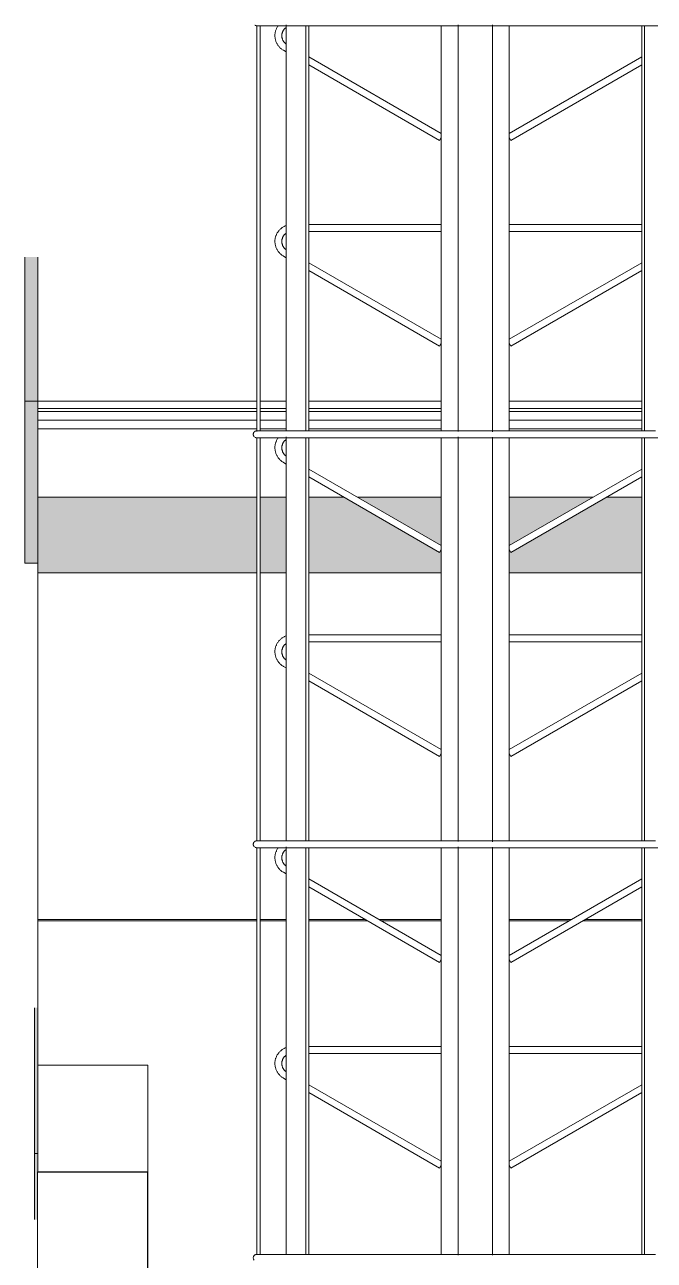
# Model space of a CAD drawing. Header units: metres. Extents: x -3 to 137, y -7 to 15.
# Drawn here: x 46.61 to 47.526, y 8.525 to 10.323 of the extents above; entities that cross this region are included whole.
import ezdxf

# ---------------------------------------------------------------- set-up
doc = ezdxf.new("R2010")
doc.units = ezdxf.units.M
for name, color, linetype, lineweight in [('A-GENM', 7, 'Continuous', 9), ('A-ROOF', 7, 'Continuous', 9), ('A-ROOF-OTLN', 7, 'Continuous', 9), ('A-ROOF-PATT', 7, 'Continuous', 9), ('A-WALL', 7, 'Continuous', 9), ('I-WALL', 7, 'Continuous', 9)]:
    doc.layers.add(name, color=color, linetype=linetype, lineweight=lineweight)

# ---------------------------------------------------------------- blocks, each defined once
blk = doc.blocks.new('M_Corniza Generica - Blanco-V61-Elevation 3 - a')
at = {"layer": 'A-GENM', "color": 8, "true_color": 0x808080}
for p, q in [((5.4605, 8.6538), (5.4605, 8.6543)), ((5.4605, 8.6543), (5.6205, 8.6543)), ((5.4605, 8.4306), (5.4605, 8.6538)), ((5.6205, 8.6538), (5.4605, 8.6538)), ((5.6205, 8.6543), (5.6205, 8.6538)), ((5.6205, 8.6538), (5.6205, 8.4306))]:
    blk.add_line(p, q, dxfattribs=at)
blk = doc.blocks.new('M_Corniza Generica - Gris-2550090-Elevation 3 - a')
at = {"layer": 'A-GENM', "true_color": 0x474958}
for points in [[(5.461, 8.6808), (5.461, 8.8929), (5.456, 8.8929), (5.456, 8.6808)], [(5.4605, 8.5847), (5.4605, 8.6808), (5.456, 8.6808), (5.456, 8.5847)]]:
    blk.add_hatch(color=251, dxfattribs=at).paths.add_polyline_path(points)
at = {"layer": 'A-GENM', "color": 8, "true_color": 0x808080}
for p, q in [((5.456, 8.8929), (5.456, 8.6808)), ((5.456, 8.6808), (5.461, 8.6808)), ((5.456, 8.5847), (5.456, 8.6808))]:
    blk.add_line(p, q, dxfattribs=at)
blk = doc.blocks.new('M_Escalera acceso cubierta - M_Escalera acceso cubierta-2778226-Elevation 3 - a')
at = {"layer": 'A-GENM', "color": 8, "true_color": 0x808080}
for p, q in [((5.7794, 9.7316), (5.7794, 10.3223)), ((5.7844, 10.3219), (5.8223, 10.3219)), ((5.7844, 9.732), (5.7844, 10.3219)), ((5.8223, 9.7318), (5.8223, 10.3233)), ((5.8509, 9.7326), (5.8509, 10.3217)), ((5.855, 10.3221), (5.855, 9.7323)), ((5.8983, 10.3219), (5.9496, 10.3219)), ((5.8983, 10.3219), (5.9496, 10.3219)), ((6.0479, 10.3219), (6.0479, 9.7323)), ((6.0722, 9.7312), (6.0722, 10.3233)), ((6.1222, 9.7309), (6.1222, 10.323)), ((6.1465, 9.7322), (6.1465, 10.3219)), ((6.3394, 9.7323), (6.3394, 10.3221)), ((6.3435, 10.3218), (6.3435, 9.7326)), ((5.8182, 10.2861), (5.8223, 10.2837)), ((6.0479, 10.165), (5.855, 10.2764)), ((6.3394, 10.2764), (6.1465, 10.165)), ((5.855, 10.2649), (6.0454, 10.1549)), ((6.149, 10.1549), (6.3394, 10.2649)), ((6.0454, 10.1549), (6.0479, 10.1592)), ((6.1465, 10.1592), (6.149, 10.1549)), ((6.0479, 10.0325), (5.855, 10.0325)), ((6.3394, 10.0325), (6.1465, 10.0325)), ((5.855, 10.0225), (6.0479, 10.0225)), ((6.1465, 10.0225), (6.3394, 10.0225)), ((5.8182, 9.9867), (5.8223, 9.9843)), ((6.0479, 9.8656), (5.855, 9.977)), ((5.855, 9.9655), (6.0454, 9.8555)), ((6.3394, 9.977), (6.1465, 9.8656)), ((6.149, 9.8555), (6.3394, 9.9655)), ((6.0454, 9.8555), (6.0479, 9.8599)), ((6.1465, 9.8599), (6.149, 9.8555)), ((5.8223, 9.7323), (5.7844, 9.7323)), ((6.3394, 9.7323), (6.2448, 9.7323)), ((6.3394, 9.7323), (6.2448, 9.7323)), ((5.7794, 9.1351), (5.7794, 9.7227)), ((5.7844, 9.7223), (5.8223, 9.7223)), ((5.7844, 9.1355), (5.7844, 9.7223)), ((5.8223, 9.1353), (5.8223, 9.7237)), ((5.8509, 9.1361), (5.8509, 9.7221)), ((5.855, 9.7225), (5.855, 9.1358)), ((5.8983, 9.7223), (5.9496, 9.7223)), ((5.8983, 9.7223), (5.9496, 9.7223)), ((6.0479, 9.7223), (6.0479, 9.1358)), ((6.0722, 9.1347), (6.0722, 9.7236)), ((6.1222, 9.1344), (6.1222, 9.7234)), ((6.1465, 9.1357), (6.1465, 9.7223)), ((6.3394, 9.1358), (6.3394, 9.7225)), ((6.3435, 9.7222), (6.3435, 9.1361)), ((5.8182, 9.6865), (5.8223, 9.6841)), ((6.0479, 9.5654), (5.855, 9.6768)), ((6.3394, 9.6768), (6.1465, 9.5654)), ((5.855, 9.6653), (6.0454, 9.5553)), ((6.149, 9.5553), (6.3394, 9.6653)), ((6.0454, 9.5553), (6.0479, 9.5596)), ((6.1465, 9.5596), (6.149, 9.5553)), ((6.0479, 9.4355), (5.855, 9.4355)), ((5.855, 9.4255), (6.0479, 9.4255)), ((6.3394, 9.4355), (6.1465, 9.4355)), ((6.1465, 9.4255), (6.3394, 9.4255)), ((5.8182, 9.3897), (5.8223, 9.3873)), ((6.0479, 9.2686), (5.855, 9.38)), ((5.855, 9.3685), (6.0454, 9.2585)), ((6.3394, 9.38), (6.1465, 9.2686)), ((6.149, 9.2585), (6.3394, 9.3685)), ((6.0454, 9.2585), (6.0479, 9.2628)), ((6.1465, 9.2628), (6.149, 9.2585)), ((5.8223, 9.1358), (5.7844, 9.1358)), ((6.3394, 9.1358), (6.2448, 9.1358)), ((6.3394, 9.1358), (6.2448, 9.1358)), ((5.7794, 8.5334), (5.7794, 9.1262)), ((5.7844, 9.1258), (5.8223, 9.1258)), ((5.7844, 8.5338), (5.7844, 9.1258)), ((5.8223, 8.5335), (5.8223, 9.1272)), ((5.8509, 8.5343), (5.8509, 9.1256)), ((5.855, 9.126), (5.855, 8.534)), ((5.8983, 9.1258), (5.9496, 9.1258)), ((5.8983, 9.1258), (5.9496, 9.1258)), ((6.0479, 9.1258), (6.0479, 8.534)), ((6.0722, 8.5329), (6.0722, 9.1271)), ((6.1222, 8.5327), (6.1222, 9.1268)), ((6.1465, 8.534), (6.1465, 9.1258)), ((6.3394, 8.534), (6.3394, 9.126)), ((6.3435, 9.1257), (6.3435, 8.5343)), ((5.8182, 9.09), (5.8223, 9.0876)), ((6.0479, 8.9689), (5.855, 9.0803)), ((6.3394, 9.0803), (6.1465, 8.9689)), ((5.855, 9.0687), (6.0454, 8.9588)), ((6.149, 8.9588), (6.3394, 9.0687)), ((6.0454, 8.9588), (6.0479, 8.9631)), ((6.1465, 8.9631), (6.149, 8.9588)), ((6.0479, 8.8364), (5.855, 8.8364)), ((6.3394, 8.8364), (6.1465, 8.8364)), ((5.855, 8.8264), (6.0479, 8.8264)), ((6.1465, 8.8264), (6.3394, 8.8264)), ((5.8182, 8.7906), (5.8223, 8.7882)), ((6.0479, 8.6695), (5.855, 8.7809)), ((6.3394, 8.7809), (6.1465, 8.6695)), ((5.855, 8.7694), (6.0454, 8.6594)), ((6.149, 8.6594), (6.3394, 8.7694)), ((6.0454, 8.6594), (6.0479, 8.6637)), ((6.1465, 8.6637), (6.149, 8.6594)), ((5.8223, 8.534), (5.7844, 8.534)), ((6.3394, 8.534), (6.2448, 8.534)), ((6.3394, 8.534), (6.2448, 8.534))]:
    blk.add_line(p, q, dxfattribs=at)
at = {"layer": 'A-GENM', "color": 8, "true_color": 0x808080, "flags": 128}
for points in [[(5.7794, 10.3219), (5.7796, 10.3219), (5.7804, 10.3219), (5.7817, 10.3219), (5.7834, 10.3219), (5.7857, 10.3219), (5.7885, 10.3219), (5.7917, 10.3219), (5.7955, 10.3219), (5.7997, 10.3219), (5.8045, 10.3219), (5.8096, 10.3219), (5.8153, 10.3219), (5.8214, 10.3219), (5.8279, 10.3219), (5.8349, 10.3219), (5.8423, 10.3219), (5.8501, 10.3219), (5.8583, 10.3219), (5.8668, 10.3219), (5.8758, 10.3219), (5.8851, 10.3219), (5.8947, 10.3219), (5.9046, 10.3219), (5.9149, 10.3219), (5.9255, 10.3219), (5.9363, 10.3219), (5.9474, 10.3219), (5.9587, 10.3219), (5.9703, 10.3219), (5.982, 10.3219), (5.994, 10.3219), (6.0061, 10.3219), (6.0183, 10.3219), (6.0307, 10.3219), (6.0432, 10.3219), (6.0557, 10.3219), (6.0684, 10.3219), (6.0811, 10.3219), (6.0938, 10.3219), (6.1065, 10.3219), (6.1192, 10.3219), (6.1318, 10.3219), (6.1444, 10.3219), (6.157, 10.3219), (6.1694, 10.3219), (6.1817, 10.3219), (6.1939, 10.3219), (6.2059, 10.3219), (6.2178, 10.3219), (6.2295, 10.3219), (6.2409, 10.3219), (6.2521, 10.3219), (6.2631, 10.3219), (6.2738, 10.3219), (6.2842, 10.3219), (6.2944, 10.3219), (6.3042, 10.3219), (6.3136, 10.3219), (6.3228, 10.3219), (6.3316, 10.3219), (6.3399, 10.3219), (6.348, 10.3219), (6.3556, 10.3219), (6.3628, 10.3219)], [(5.811, 10.3222), (5.8104, 10.3214), (5.8098, 10.3206), (5.8093, 10.3198), (5.8088, 10.3189), (5.8084, 10.318), (5.808, 10.3171), (5.8076, 10.3162), (5.8073, 10.3153), (5.807, 10.3144), (5.8067, 10.3134), (5.8065, 10.3125), (5.8063, 10.3115), (5.8062, 10.3105), (5.806, 10.3096), (5.806, 10.3086), (5.806, 10.3076), (5.806, 10.3066), (5.806, 10.3056), (5.8061, 10.3047), (5.8062, 10.3037), (5.8064, 10.3027), (5.8066, 10.3018), (5.8068, 10.3008), (5.8071, 10.2999), (5.8074, 10.2989), (5.8078, 10.298), (5.8082, 10.2971), (5.8086, 10.2962), (5.8091, 10.2954), (5.8096, 10.2945), (5.8101, 10.2937), (5.8106, 10.2929), (5.8112, 10.2921), (5.8119, 10.2914), (5.8125, 10.2906), (5.8132, 10.2899), (5.8139, 10.2892), (5.8147, 10.2886), (5.8154, 10.288), (5.8162, 10.2874), (5.817, 10.2868), (5.8178, 10.2863), (5.8182, 10.2861)], [(5.8222, 10.2954), (5.8218, 10.2957), (5.8213, 10.2961), (5.8209, 10.2964), (5.8204, 10.2968), (5.82, 10.2972), (5.8196, 10.2977), (5.8193, 10.2981), (5.8189, 10.2986), (5.8185, 10.299), (5.8182, 10.2995), (5.8179, 10.3), (5.8176, 10.3005), (5.8174, 10.301), (5.8171, 10.3016), (5.8169, 10.3021), (5.8167, 10.3027), (5.8165, 10.3032), (5.8164, 10.3038), (5.8163, 10.3043), (5.8162, 10.3049), (5.8161, 10.3055), (5.816, 10.3061), (5.816, 10.3067), (5.8159, 10.3072), (5.816, 10.3078), (5.816, 10.3084), (5.816, 10.309), (5.8161, 10.3096), (5.8162, 10.3101), (5.8163, 10.3107), (5.8165, 10.3113), (5.8167, 10.3118), (5.8168, 10.3124), (5.8171, 10.3129), (5.8173, 10.3134), (5.8175, 10.314), (5.8178, 10.3145), (5.8181, 10.315), (5.8184, 10.3155), (5.8188, 10.3159), (5.8191, 10.3164), (5.8195, 10.3169), (5.8199, 10.3173), (5.8203, 10.3177), (5.8207, 10.3181), (5.8211, 10.3185), (5.8216, 10.3188), (5.8221, 10.3192), (5.8225, 10.3195)], [(5.8228, 10.0312), (5.8218, 10.0309), (5.8209, 10.0306), (5.82, 10.0302), (5.8192, 10.0297), (5.8183, 10.0292), (5.8175, 10.0287), (5.8166, 10.0282), (5.8158, 10.0276), (5.8151, 10.027), (5.8143, 10.0264), (5.8136, 10.0257), (5.8129, 10.025), (5.8122, 10.0243), (5.8116, 10.0236), (5.811, 10.0228), (5.8104, 10.022), (5.8098, 10.0212), (5.8093, 10.0204), (5.8088, 10.0195), (5.8084, 10.0186), (5.808, 10.0177), (5.8076, 10.0168), (5.8073, 10.0159), (5.807, 10.015), (5.8067, 10.014), (5.8065, 10.0131), (5.8063, 10.0121), (5.8062, 10.0111), (5.806, 10.0102), (5.806, 10.0092), (5.806, 10.0082), (5.806, 10.0072), (5.806, 10.0062), (5.8061, 10.0053), (5.8062, 10.0043), (5.8064, 10.0033), (5.8066, 10.0024), (5.8068, 10.0014), (5.8071, 10.0005), (5.8074, 9.9995), (5.8078, 9.9986), (5.8082, 9.9977), (5.8086, 9.9968), (5.8091, 9.996), (5.8096, 9.9951), (5.8101, 9.9943), (5.8106, 9.9935), (5.8112, 9.9927), (5.8119, 9.992), (5.8125, 9.9912), (5.8132, 9.9905), (5.8139, 9.9898), (5.8147, 9.9892), (5.8154, 9.9886), (5.8162, 9.988), (5.817, 9.9874), (5.8178, 9.9869), (5.8182, 9.9867)], [(5.8222, 9.996), (5.8218, 9.9963), (5.8213, 9.9967), (5.8209, 9.997), (5.8204, 9.9974), (5.82, 9.9978), (5.8196, 9.9983), (5.8193, 9.9987), (5.8189, 9.9992), (5.8185, 9.9996), (5.8182, 10.0001), (5.8179, 10.0006), (5.8176, 10.0011), (5.8174, 10.0017), (5.8171, 10.0022), (5.8169, 10.0027), (5.8167, 10.0033), (5.8165, 10.0038), (5.8164, 10.0044), (5.8163, 10.0049), (5.8162, 10.0055), (5.8161, 10.0061), (5.816, 10.0067), (5.816, 10.0073), (5.8159, 10.0078), (5.816, 10.0084), (5.816, 10.009), (5.816, 10.0096), (5.8161, 10.0102), (5.8162, 10.0107), (5.8163, 10.0113), (5.8165, 10.0119), (5.8167, 10.0124), (5.8168, 10.013), (5.8171, 10.0135), (5.8173, 10.014), (5.8175, 10.0146), (5.8178, 10.0151), (5.8181, 10.0156), (5.8184, 10.0161), (5.8188, 10.0165), (5.8191, 10.017), (5.8195, 10.0175), (5.8199, 10.0179), (5.8203, 10.0183), (5.8207, 10.0187), (5.8211, 10.0191), (5.8216, 10.0195), (5.8221, 10.0198), (5.8225, 10.0201)], [(6.3595, 9.7323), (6.3521, 9.7323), (6.3443, 9.7323), (6.3361, 9.7323), (6.3276, 9.7323), (6.3186, 9.7323), (6.3093, 9.7323), (6.2997, 9.7323), (6.2897, 9.7323), (6.2795, 9.7323), (6.2689, 9.7323), (6.2581, 9.7323), (6.247, 9.7323), (6.2357, 9.7323), (6.2241, 9.7323), (6.2124, 9.7323), (6.2004, 9.7323), (6.1883, 9.7323), (6.1761, 9.7323), (6.1637, 9.7323), (6.1512, 9.7323), (6.1386, 9.7323), (6.126, 9.7323), (6.1133, 9.7323), (6.1006, 9.7323), (6.0879, 9.7323), (6.0752, 9.7323), (6.0626, 9.7323), (6.0499, 9.7323), (6.0374, 9.7323), (6.025, 9.7323), (6.0127, 9.7323), (6.0005, 9.7323), (5.9884, 9.7323), (5.9766, 9.7323), (5.9649, 9.7323), (5.9535, 9.7323), (5.9423, 9.7323), (5.9313, 9.7323), (5.9206, 9.7323), (5.9102, 9.7323), (5.9, 9.7323), (5.8902, 9.7323), (5.8807, 9.7323), (5.8716, 9.7323), (5.8628, 9.7323), (5.8544, 9.7323), (5.8464, 9.7323), (5.8388, 9.7323), (5.8316, 9.7323), (5.8249, 9.7323), (5.8185, 9.7323), (5.8126, 9.7323), (5.8072, 9.7323), (5.8022, 9.7323), (5.7977, 9.7323), (5.7937, 9.7323), (5.7902, 9.7323), (5.7871, 9.7323), (5.7846, 9.7323), (5.7825, 9.7323), (5.781, 9.7323), (5.78, 9.7323), (5.7794, 9.7323), (5.7794, 9.7323)], [(5.7794, 9.7223), (5.7796, 9.7223), (5.7804, 9.7223), (5.7817, 9.7223), (5.7834, 9.7223), (5.7857, 9.7223), (5.7885, 9.7223), (5.7917, 9.7223), (5.7955, 9.7223), (5.7997, 9.7223), (5.8045, 9.7223), (5.8096, 9.7223), (5.8153, 9.7223), (5.8214, 9.7223), (5.8279, 9.7223), (5.8349, 9.7223), (5.8423, 9.7223), (5.8501, 9.7223), (5.8583, 9.7223), (5.8668, 9.7223), (5.8758, 9.7223), (5.8851, 9.7223), (5.8947, 9.7223), (5.9046, 9.7223), (5.9149, 9.7223), (5.9255, 9.7223), (5.9363, 9.7223), (5.9474, 9.7223), (5.9587, 9.7223), (5.9703, 9.7223), (5.982, 9.7223), (5.994, 9.7223), (6.0061, 9.7223), (6.0183, 9.7223), (6.0307, 9.7223), (6.0432, 9.7223), (6.0557, 9.7223), (6.0684, 9.7223), (6.0811, 9.7223), (6.0938, 9.7223), (6.1065, 9.7223), (6.1192, 9.7223), (6.1318, 9.7223), (6.1444, 9.7223), (6.157, 9.7223), (6.1694, 9.7223), (6.1817, 9.7223), (6.1939, 9.7223), (6.2059, 9.7223), (6.2178, 9.7223), (6.2295, 9.7223), (6.2409, 9.7223), (6.2521, 9.7223), (6.2631, 9.7223), (6.2738, 9.7223), (6.2842, 9.7223), (6.2944, 9.7223), (6.3042, 9.7223), (6.3136, 9.7223), (6.3228, 9.7223), (6.3316, 9.7223), (6.3399, 9.7223), (6.348, 9.7223), (6.3556, 9.7223), (6.3628, 9.7223)], [(5.811, 9.7226), (5.8104, 9.7218), (5.8098, 9.721), (5.8093, 9.7202), (5.8088, 9.7193), (5.8084, 9.7184), (5.808, 9.7175), (5.8076, 9.7166), (5.8073, 9.7157), (5.807, 9.7148), (5.8067, 9.7138), (5.8065, 9.7129), (5.8063, 9.7119), (5.8062, 9.7109), (5.806, 9.71), (5.806, 9.709), (5.806, 9.708), (5.806, 9.707), (5.806, 9.706), (5.8061, 9.7051), (5.8062, 9.7041), (5.8064, 9.7031), (5.8066, 9.7022), (5.8068, 9.7012), (5.8071, 9.7003), (5.8074, 9.6993), (5.8078, 9.6984), (5.8082, 9.6975), (5.8086, 9.6966), (5.8091, 9.6958), (5.8096, 9.6949), (5.8101, 9.6941), (5.8106, 9.6933), (5.8112, 9.6925), (5.8119, 9.6917), (5.8125, 9.691), (5.8132, 9.6903), (5.8139, 9.6896), (5.8147, 9.689), (5.8154, 9.6884), (5.8162, 9.6878), (5.817, 9.6872), (5.8178, 9.6867), (5.8182, 9.6865)], [(5.8222, 9.6958), (5.8218, 9.6961), (5.8213, 9.6965), (5.8209, 9.6968), (5.8204, 9.6972), (5.82, 9.6976), (5.8196, 9.6981), (5.8193, 9.6985), (5.8189, 9.699), (5.8185, 9.6994), (5.8182, 9.6999), (5.8179, 9.7004), (5.8176, 9.7009), (5.8174, 9.7014), (5.8171, 9.702), (5.8169, 9.7025), (5.8167, 9.7031), (5.8165, 9.7036), (5.8164, 9.7042), (5.8163, 9.7047), (5.8162, 9.7053), (5.8161, 9.7059), (5.816, 9.7065), (5.816, 9.707), (5.8159, 9.7076), (5.816, 9.7082), (5.816, 9.7088), (5.816, 9.7094), (5.8161, 9.7099), (5.8162, 9.7105), (5.8163, 9.7111), (5.8165, 9.7117), (5.8167, 9.7122), (5.8168, 9.7128), (5.8171, 9.7133), (5.8173, 9.7138), (5.8175, 9.7144), (5.8178, 9.7149), (5.8181, 9.7154), (5.8184, 9.7159), (5.8188, 9.7163), (5.8191, 9.7168), (5.8195, 9.7172), (5.8199, 9.7177), (5.8203, 9.7181), (5.8207, 9.7185), (5.8211, 9.7189), (5.8216, 9.7192), (5.8221, 9.7196), (5.8225, 9.7199)], [(5.8228, 9.4342), (5.8218, 9.4339), (5.8209, 9.4336), (5.82, 9.4331), (5.8192, 9.4327), (5.8183, 9.4322), (5.8175, 9.4317), (5.8166, 9.4312), (5.8158, 9.4306), (5.8151, 9.43), (5.8143, 9.4294), (5.8136, 9.4287), (5.8129, 9.428), (5.8122, 9.4273), (5.8116, 9.4266), (5.811, 9.4258), (5.8104, 9.425), (5.8098, 9.4242), (5.8093, 9.4234), (5.8088, 9.4225), (5.8084, 9.4216), (5.808, 9.4207), (5.8076, 9.4198), (5.8073, 9.4189), (5.807, 9.418), (5.8067, 9.417), (5.8065, 9.4161), (5.8063, 9.4151), (5.8062, 9.4141), (5.806, 9.4132), (5.806, 9.4122), (5.806, 9.4112), (5.806, 9.4102), (5.806, 9.4092), (5.8061, 9.4083), (5.8062, 9.4073), (5.8064, 9.4063), (5.8066, 9.4054), (5.8068, 9.4044), (5.8071, 9.4035), (5.8074, 9.4025), (5.8078, 9.4016), (5.8082, 9.4007), (5.8086, 9.3998), (5.8091, 9.399), (5.8096, 9.3981), (5.8101, 9.3973), (5.8106, 9.3965), (5.8112, 9.3957), (5.8119, 9.395), (5.8125, 9.3942), (5.8132, 9.3935), (5.8139, 9.3928), (5.8147, 9.3922), (5.8154, 9.3916), (5.8162, 9.391), (5.817, 9.3904), (5.8178, 9.3899), (5.8182, 9.3897)], [(5.8222, 9.399), (5.8218, 9.3993), (5.8213, 9.3997), (5.8209, 9.4), (5.8204, 9.4004), (5.82, 9.4008), (5.8196, 9.4013), (5.8193, 9.4017), (5.8189, 9.4022), (5.8185, 9.4026), (5.8182, 9.4031), (5.8179, 9.4036), (5.8176, 9.4041), (5.8174, 9.4046), (5.8171, 9.4052), (5.8169, 9.4057), (5.8167, 9.4063), (5.8165, 9.4068), (5.8164, 9.4074), (5.8163, 9.4079), (5.8162, 9.4085), (5.8161, 9.4091), (5.816, 9.4097), (5.816, 9.4103), (5.8159, 9.4108), (5.816, 9.4114), (5.816, 9.412), (5.816, 9.4126), (5.8161, 9.4132), (5.8162, 9.4137), (5.8163, 9.4143), (5.8165, 9.4149), (5.8167, 9.4154), (5.8168, 9.416), (5.8171, 9.4165), (5.8173, 9.417), (5.8175, 9.4176), (5.8178, 9.4181), (5.8181, 9.4186), (5.8184, 9.4191), (5.8188, 9.4195), (5.8191, 9.42), (5.8195, 9.4205), (5.8199, 9.4209), (5.8203, 9.4213), (5.8207, 9.4217), (5.8211, 9.4221), (5.8216, 9.4225), (5.8221, 9.4228), (5.8225, 9.4231)], [(6.3595, 9.1358), (6.3521, 9.1358), (6.3443, 9.1358), (6.3361, 9.1358), (6.3276, 9.1358), (6.3186, 9.1358), (6.3093, 9.1358), (6.2997, 9.1358), (6.2897, 9.1358), (6.2795, 9.1358), (6.2689, 9.1358), (6.2581, 9.1358), (6.247, 9.1358), (6.2357, 9.1358), (6.2241, 9.1358), (6.2124, 9.1358), (6.2004, 9.1358), (6.1883, 9.1358), (6.1761, 9.1358), (6.1637, 9.1358), (6.1512, 9.1358), (6.1386, 9.1358), (6.126, 9.1358), (6.1133, 9.1358), (6.1006, 9.1358), (6.0879, 9.1358), (6.0752, 9.1358), (6.0626, 9.1358), (6.0499, 9.1358), (6.0374, 9.1358), (6.025, 9.1358), (6.0127, 9.1358), (6.0005, 9.1358), (5.9884, 9.1358), (5.9766, 9.1358), (5.9649, 9.1358), (5.9535, 9.1358), (5.9423, 9.1358), (5.9313, 9.1358), (5.9206, 9.1358), (5.9102, 9.1358), (5.9, 9.1358), (5.8902, 9.1358), (5.8807, 9.1358), (5.8716, 9.1358), (5.8628, 9.1358), (5.8544, 9.1358), (5.8464, 9.1358), (5.8388, 9.1358), (5.8316, 9.1358), (5.8249, 9.1358), (5.8185, 9.1358), (5.8126, 9.1358), (5.8072, 9.1358), (5.8022, 9.1358), (5.7977, 9.1358), (5.7937, 9.1358), (5.7902, 9.1358), (5.7871, 9.1358), (5.7846, 9.1358), (5.7825, 9.1358), (5.781, 9.1358), (5.78, 9.1358), (5.7794, 9.1358), (5.7794, 9.1358)], [(5.7794, 9.1258), (5.7796, 9.1258), (5.7804, 9.1258), (5.7817, 9.1258), (5.7834, 9.1258), (5.7857, 9.1258), (5.7885, 9.1258), (5.7917, 9.1258), (5.7955, 9.1258), (5.7997, 9.1258), (5.8045, 9.1258), (5.8096, 9.1258), (5.8153, 9.1258), (5.8214, 9.1258), (5.8279, 9.1258), (5.8349, 9.1258), (5.8423, 9.1258), (5.8501, 9.1258), (5.8583, 9.1258), (5.8668, 9.1258), (5.8758, 9.1258), (5.8851, 9.1258), (5.8947, 9.1258), (5.9046, 9.1258), (5.9149, 9.1258), (5.9255, 9.1258), (5.9363, 9.1258), (5.9474, 9.1258), (5.9587, 9.1258), (5.9703, 9.1258), (5.982, 9.1258), (5.994, 9.1258), (6.0061, 9.1258), (6.0183, 9.1258), (6.0307, 9.1258), (6.0432, 9.1258), (6.0557, 9.1258), (6.0684, 9.1258), (6.0811, 9.1258), (6.0938, 9.1258), (6.1065, 9.1258), (6.1192, 9.1258), (6.1318, 9.1258), (6.1444, 9.1258), (6.157, 9.1258), (6.1694, 9.1258), (6.1817, 9.1258), (6.1939, 9.1258), (6.2059, 9.1258), (6.2178, 9.1258), (6.2295, 9.1258), (6.2409, 9.1258), (6.2521, 9.1258), (6.2631, 9.1258), (6.2738, 9.1258), (6.2842, 9.1258), (6.2944, 9.1258), (6.3042, 9.1258), (6.3136, 9.1258), (6.3228, 9.1258), (6.3316, 9.1258), (6.3399, 9.1258), (6.348, 9.1258), (6.3556, 9.1258), (6.3628, 9.1258)], [(5.811, 9.1261), (5.8104, 9.1253), (5.8098, 9.1245), (5.8093, 9.1236), (5.8088, 9.1228), (5.8084, 9.1219), (5.808, 9.121), (5.8076, 9.1201), (5.8073, 9.1192), (5.807, 9.1183), (5.8067, 9.1173), (5.8065, 9.1164), (5.8063, 9.1154), (5.8062, 9.1144), (5.806, 9.1134), (5.806, 9.1125), (5.806, 9.1115), (5.806, 9.1105), (5.806, 9.1095), (5.8061, 9.1085), (5.8062, 9.1076), (5.8064, 9.1066), (5.8066, 9.1056), (5.8068, 9.1047), (5.8071, 9.1037), (5.8074, 9.1028), (5.8078, 9.1019), (5.8082, 9.101), (5.8086, 9.1001), (5.8091, 9.0992), (5.8096, 9.0984), (5.8101, 9.0976), (5.8106, 9.0968), (5.8112, 9.096), (5.8119, 9.0952), (5.8125, 9.0945), (5.8132, 9.0938), (5.8139, 9.0931), (5.8147, 9.0925), (5.8154, 9.0918), (5.8162, 9.0913), (5.817, 9.0907), (5.8178, 9.0902), (5.8182, 9.09)], [(5.8222, 9.0992), (5.8218, 9.0996), (5.8213, 9.0999), (5.8209, 9.1003), (5.8204, 9.1007), (5.82, 9.1011), (5.8196, 9.1015), (5.8193, 9.102), (5.8189, 9.1024), (5.8185, 9.1029), (5.8182, 9.1034), (5.8179, 9.1039), (5.8176, 9.1044), (5.8174, 9.1049), (5.8171, 9.1055), (5.8169, 9.106), (5.8167, 9.1065), (5.8165, 9.1071), (5.8164, 9.1077), (5.8163, 9.1082), (5.8162, 9.1088), (5.8161, 9.1094), (5.816, 9.1099), (5.816, 9.1105), (5.8159, 9.1111), (5.816, 9.1117), (5.816, 9.1123), (5.816, 9.1129), (5.8161, 9.1134), (5.8162, 9.114), (5.8163, 9.1146), (5.8165, 9.1151), (5.8167, 9.1157), (5.8168, 9.1162), (5.8171, 9.1168), (5.8173, 9.1173), (5.8175, 9.1178), (5.8178, 9.1184), (5.8181, 9.1189), (5.8184, 9.1193), (5.8188, 9.1198), (5.8191, 9.1203), (5.8195, 9.1207), (5.8199, 9.1212), (5.8203, 9.1216), (5.8207, 9.122), (5.8211, 9.1224), (5.8216, 9.1227), (5.8221, 9.1231), (5.8225, 9.1234)], [(5.8228, 8.8351), (5.8218, 8.8348), (5.8209, 8.8344), (5.82, 8.834), (5.8192, 8.8336), (5.8183, 8.8331), (5.8175, 8.8326), (5.8166, 8.8321), (5.8158, 8.8315), (5.8151, 8.8309), (5.8143, 8.8303), (5.8136, 8.8296), (5.8129, 8.8289), (5.8122, 8.8282), (5.8116, 8.8275), (5.811, 8.8267), (5.8104, 8.8259), (5.8098, 8.8251), (5.8093, 8.8242), (5.8088, 8.8234), (5.8084, 8.8225), (5.808, 8.8216), (5.8076, 8.8207), (5.8073, 8.8198), (5.807, 8.8189), (5.8067, 8.8179), (5.8065, 8.817), (5.8063, 8.816), (5.8062, 8.815), (5.806, 8.814), (5.806, 8.8131), (5.806, 8.8121), (5.806, 8.8111), (5.806, 8.8101), (5.8061, 8.8091), (5.8062, 8.8082), (5.8064, 8.8072), (5.8066, 8.8062), (5.8068, 8.8053), (5.8071, 8.8043), (5.8074, 8.8034), (5.8078, 8.8025), (5.8082, 8.8016), (5.8086, 8.8007), (5.8091, 8.7999), (5.8096, 8.799), (5.8101, 8.7982), (5.8106, 8.7974), (5.8112, 8.7966), (5.8119, 8.7958), (5.8125, 8.7951), (5.8132, 8.7944), (5.8139, 8.7937), (5.8147, 8.7931), (5.8154, 8.7925), (5.8162, 8.7919), (5.817, 8.7913), (5.8178, 8.7908), (5.8182, 8.7906)], [(5.8222, 8.7998), (5.8218, 8.8002), (5.8213, 8.8005), (5.8209, 8.8009), (5.8204, 8.8013), (5.82, 8.8017), (5.8196, 8.8021), (5.8193, 8.8026), (5.8189, 8.803), (5.8185, 8.8035), (5.8182, 8.804), (5.8179, 8.8045), (5.8176, 8.805), (5.8174, 8.8055), (5.8171, 8.8061), (5.8169, 8.8066), (5.8167, 8.8071), (5.8165, 8.8077), (5.8164, 8.8083), (5.8163, 8.8088), (5.8162, 8.8094), (5.8161, 8.81), (5.816, 8.8106), (5.816, 8.8111), (5.8159, 8.8117), (5.816, 8.8123), (5.816, 8.8129), (5.816, 8.8135), (5.8161, 8.814), (5.8162, 8.8146), (5.8163, 8.8152), (5.8165, 8.8157), (5.8167, 8.8163), (5.8168, 8.8168), (5.8171, 8.8174), (5.8173, 8.8179), (5.8175, 8.8184), (5.8178, 8.819), (5.8181, 8.8195), (5.8184, 8.8199), (5.8188, 8.8204), (5.8191, 8.8209), (5.8195, 8.8213), (5.8199, 8.8218), (5.8203, 8.8222), (5.8207, 8.8226), (5.8211, 8.823), (5.8216, 8.8233), (5.8221, 8.8237), (5.8225, 8.824)], [(6.3595, 8.534), (6.3521, 8.534), (6.3443, 8.534), (6.3361, 8.534), (6.3276, 8.534), (6.3186, 8.534), (6.3093, 8.534), (6.2997, 8.534), (6.2897, 8.534), (6.2795, 8.534), (6.2689, 8.534), (6.2581, 8.534), (6.247, 8.534), (6.2357, 8.534), (6.2241, 8.534), (6.2124, 8.534), (6.2004, 8.534), (6.1883, 8.534), (6.1761, 8.534), (6.1637, 8.534), (6.1512, 8.534), (6.1386, 8.534), (6.126, 8.534), (6.1133, 8.534), (6.1006, 8.534), (6.0879, 8.534), (6.0752, 8.534), (6.0626, 8.534), (6.0499, 8.534), (6.0374, 8.534), (6.025, 8.534), (6.0127, 8.534), (6.0005, 8.534), (5.9884, 8.534), (5.9766, 8.534), (5.9649, 8.534), (5.9535, 8.534), (5.9423, 8.534), (5.9313, 8.534), (5.9206, 8.534), (5.9102, 8.534), (5.9, 8.534), (5.8902, 8.534), (5.8807, 8.534), (5.8716, 8.534), (5.8628, 8.534), (5.8544, 8.534), (5.8464, 8.534), (5.8388, 8.534), (5.8316, 8.534), (5.8249, 8.534), (5.8185, 8.534), (5.8126, 8.534), (5.8072, 8.534), (5.8022, 8.534), (5.7977, 8.534), (5.7937, 8.534), (5.7902, 8.534), (5.7871, 8.534), (5.7846, 8.534), (5.7825, 8.534), (5.781, 8.534), (5.78, 8.534), (5.7794, 8.534), (5.7794, 8.534)]]:
    blk.add_lwpolyline(points, dxfattribs=at)
at = {"layer": 'A-GENM', "color": 8, "true_color": 0x808080}
for points in [[(5.7794, 10.3219), (5.7793, 10.3219), (5.779, 10.3219), (5.7787, 10.3219), (5.7784, 10.322), (5.7781, 10.3221), (5.7778, 10.3221), (5.7775, 10.3223), (5.7772, 10.3224), (5.777, 10.3225), (5.7769, 10.3226)], [(5.7794, 9.7223), (5.7793, 9.7223), (5.779, 9.7223), (5.7787, 9.7223), (5.7784, 9.7224), (5.7781, 9.7224), (5.7778, 9.7225), (5.7775, 9.7227), (5.7772, 9.7228), (5.777, 9.7229), (5.7769, 9.7229)], [(5.7794, 9.1258), (5.7793, 9.1258), (5.779, 9.1258), (5.7787, 9.1258), (5.7784, 9.1259), (5.7781, 9.1259), (5.7778, 9.126), (5.7775, 9.1261), (5.7772, 9.1263), (5.777, 9.1264), (5.7769, 9.1264)]]:
    blk.add_open_spline(points, degree=3, dxfattribs=at)
for points, knots in [([(5.7744, 9.7273), (5.7744, 9.7277), (5.7745, 9.7284), (5.7747, 9.7292), (5.775, 9.7298), (5.7753, 9.7302), (5.7756, 9.7306), (5.7759, 9.7309), (5.7763, 9.7313), (5.7768, 9.7316), (5.7772, 9.7318), (5.7775, 9.7319), (5.7778, 9.732), (5.7781, 9.7321), (5.7784, 9.7322), (5.7787, 9.7322), (5.779, 9.7323), (5.7793, 9.7323), (5.7794, 9.7323)], [0, 0, 0, 0, 0.0833333, 0.125, 0.1666667, 0.2083333, 0.2291667, 0.25, 0.2916667, 0.3333333, 0.3541667, 0.375, 0.3958333, 0.4166667, 0.4375, 0.4583333, 0.4791667, 0.5, 0.5, 0.5, 0.5]), ([(5.7758, 9.7237), (5.7758, 9.7238), (5.7756, 9.724), (5.7753, 9.7243), (5.775, 9.7248), (5.7747, 9.7254), (5.7745, 9.7262), (5.7744, 9.7268), (5.7744, 9.7273)], [0.75, 0.75, 0.75, 0.75, 0.7708333, 0.7916667, 0.8333333, 0.875, 0.9166667, 1, 1, 1, 1]), ([(5.7744, 9.1308), (5.7744, 9.1312), (5.7745, 9.1319), (5.7747, 9.1327), (5.775, 9.1333), (5.7753, 9.1337), (5.7756, 9.1341), (5.7759, 9.1344), (5.7763, 9.1347), (5.7768, 9.135), (5.7772, 9.1353), (5.7775, 9.1354), (5.7778, 9.1355), (5.7781, 9.1356), (5.7784, 9.1357), (5.7787, 9.1357), (5.779, 9.1358), (5.7793, 9.1358), (5.7794, 9.1358)], [0, 0, 0, 0, 0.0833333, 0.125, 0.1666667, 0.2083333, 0.2291667, 0.25, 0.2916667, 0.3333333, 0.3541667, 0.375, 0.3958333, 0.4166667, 0.4375, 0.4583333, 0.4791667, 0.5, 0.5, 0.5, 0.5]), ([(5.7758, 9.1272), (5.7758, 9.1273), (5.7756, 9.1275), (5.7753, 9.1278), (5.775, 9.1283), (5.7747, 9.1288), (5.7745, 9.1297), (5.7744, 9.1303), (5.7744, 9.1308)], [0.75, 0.75, 0.75, 0.75, 0.7708333, 0.7916667, 0.8333333, 0.875, 0.9166667, 1, 1, 1, 1]), ([(5.7744, 8.529), (5.7744, 8.5295), (5.7745, 8.5301), (5.7747, 8.5309), (5.775, 8.5315), (5.7753, 8.532), (5.7756, 8.5323), (5.7759, 8.5326), (5.7763, 8.533), (5.7768, 8.5333), (5.7772, 8.5335), (5.7775, 8.5336), (5.7778, 8.5338), (5.7781, 8.5338), (5.7784, 8.5339), (5.7787, 8.534), (5.779, 8.534), (5.7793, 8.534), (5.7794, 8.534)], [0, 0, 0, 0, 0.0833333, 0.125, 0.1666667, 0.2083333, 0.2291667, 0.25, 0.2916667, 0.3333333, 0.3541667, 0.375, 0.3958333, 0.4166667, 0.4375, 0.4583333, 0.4791667, 0.5, 0.5, 0.5, 0.5]), ([(5.7758, 8.5255), (5.7758, 8.5256), (5.7756, 8.5257), (5.7753, 8.5261), (5.775, 8.5265), (5.7747, 8.5271), (5.7745, 8.5279), (5.7744, 8.5286), (5.7744, 8.529)], [0.75, 0.75, 0.75, 0.75, 0.7708333, 0.7916667, 0.8333333, 0.875, 0.9166667, 1, 1, 1, 1])]:
    blk.add_open_spline(points, degree=3, knots=knots, dxfattribs=at)

msp = doc.modelspace()

# ---------------------------------------------------------------- hatches: boundary and pattern name
at = {"layer": 'A-ROOF-PATT', "true_color": 0x474958}
for points in [[(46.6294, 9.7756), (46.6294, 9.9851), (46.6104, 9.9851), (46.6104, 9.7756)], [(46.6104, 9.5397), (46.6294, 9.5397), (46.6294, 9.7756), (46.6104, 9.7756), (46.6104, 9.6328)]]:
    msp.add_hatch(color=251, dxfattribs=at).paths.add_polyline_path(points)
h = msp.add_hatch(color=251, dxfattribs=at)
h.paths.add_polyline_path([(46.6294, 9.5256), (46.9477, 9.5256), (46.9477, 9.6357), (46.6294, 9.6357), (46.6294, 9.6328)])
h.paths.add_polyline_path([(46.9527, 9.5256), (46.9907, 9.5256), (46.9897, 9.6357), (46.9527, 9.6357), (46.9527, 9.6328)])
h.paths.add_polyline_path([(49.1991, 9.5256), (50.2484, 9.5256), (50.2484, 9.6357), (47.5834, 9.6357), (47.5834, 9.5256), (48.0897, 9.5256)])
h.paths.add_polyline_path([(47.2163, 9.5256), (47.2156, 9.5585), (47.2128, 9.5559), (47.0746, 9.6357), (47.0233, 9.6357), (47.0233, 9.5256), (47.2156, 9.5256)])
h.paths.add_polyline_path([(47.5784, 9.5256), (47.5784, 9.6357), (47.5404, 9.6357), (47.5404, 9.5256)])
h.paths.add_polyline_path([(47.3149, 9.5256), (47.5078, 9.5256), (47.5078, 9.6357), (47.4565, 9.6357), (47.317, 9.5559), (47.3149, 9.5581)])
h.paths.add_polyline_path([(47.2163, 9.5654), (47.2163, 9.6357), (47.0946, 9.6357), (47.2156, 9.5658)])
h.paths.add_polyline_path([(47.3149, 9.5654), (47.4365, 9.6357), (47.3149, 9.6357), (47.3149, 9.6328)])

# ---------------------------------------------------------------- linework, layer by layer
at = {"layer": 'A-ROOF'}
for p, q in [((46.6294, 9.7756), (46.9477, 9.7756)), ((46.9527, 9.7756), (46.9907, 9.7756)), ((47.0233, 9.7756), (47.2163, 9.7756)), ((47.3149, 9.7756), (47.5078, 9.7756))]:
    msp.add_line(p, q, dxfattribs=at)
at = {"layer": 'A-ROOF-OTLN'}
for p, q in [((46.6104, 9.9851), (46.6104, 9.5397)), ((46.6294, 9.5256), (46.6294, 9.9851)), ((46.6294, 9.7756), (46.6104, 9.7756)), ((46.9477, 9.7606), (46.6294, 9.7606)), ((46.9477, 9.7479), (46.6294, 9.7479)), ((46.9907, 9.7606), (46.9527, 9.7606)), ((46.9907, 9.7479), (46.9527, 9.7479)), ((47.2163, 9.7606), (47.0233, 9.7606)), ((47.2163, 9.7479), (47.0233, 9.7479)), ((47.5078, 9.7606), (47.3149, 9.7606)), ((47.5078, 9.7479), (47.3149, 9.7479)), ((46.9477, 9.7352), (46.6294, 9.7352)), ((46.9907, 9.7352), (46.9527, 9.7352)), ((47.2163, 9.7352), (47.0233, 9.7352)), ((47.5078, 9.7352), (47.3149, 9.7352)), ((46.9477, 9.6357), (46.6294, 9.6357)), ((46.9907, 9.6357), (46.9527, 9.6357)), ((47.0749, 9.6357), (47.0233, 9.6357)), ((47.2163, 9.6357), (47.0943, 9.6357)), ((47.4369, 9.6357), (47.3149, 9.6357)), ((47.5078, 9.6357), (47.4562, 9.6357)), ((46.6104, 9.5397), (46.6294, 9.5397)), ((46.9477, 9.5256), (46.6294, 9.5256)), ((46.9907, 9.5256), (46.9527, 9.5256)), ((47.2163, 9.5256), (47.0233, 9.5256)), ((47.5078, 9.5256), (47.3149, 9.5256))]:
    msp.add_line(p, q, dxfattribs=at)
at = {"layer": 'A-WALL'}
for p, q in [((46.9477, 9.765), (46.6294, 9.765)), ((46.9907, 9.765), (46.9527, 9.765)), ((47.2163, 9.765), (47.0233, 9.765)), ((47.5078, 9.765), (47.3149, 9.765)), ((46.6294, 9.5256), (46.6294, 8.8094)), ((46.6294, 9.0212), (46.9477, 9.0212)), ((46.9477, 9.0192), (46.6294, 9.0192)), ((46.9527, 9.0212), (46.9907, 9.0212)), ((46.9907, 9.0192), (46.9527, 9.0192)), ((47.0233, 9.0212), (47.106, 9.0212)), ((47.1095, 9.0192), (47.0233, 9.0192)), ((47.1254, 9.0212), (47.2163, 9.0212)), ((47.2163, 9.0192), (47.1288, 9.0192)), ((47.3149, 9.0212), (47.4058, 9.0212)), ((47.4023, 9.0192), (47.3149, 9.0192)), ((47.5078, 9.0192), (47.4216, 9.0192)), ((47.4251, 9.0212), (47.5078, 9.0212))]:
    msp.add_line(p, q, dxfattribs=at)
at = {"layer": 'I-WALL'}
for p, q in [((46.6294, 8.6543), (46.6294, 8.8094)), ((46.7894, 8.8094), (46.6294, 8.8094)), ((46.7894, 8.8094), (46.7894, 8.4311))]:
    msp.add_line(p, q, dxfattribs=at)

# ---------------------------------------------------------------- block references
at = {"layer": 'A-GENM', "color": 8, "true_color": 0x808080}
for name in ['M_Escalera acceso cubierta - M_Escalera acceso cubierta-2778226-Elevation 3 - a', 'M_Corniza Generica - Gris-2550090-Elevation 3 - a', 'M_Corniza Generica - Blanco-V61-Elevation 3 - a']:
    msp.add_blockref(name, (41.1684, 0), dxfattribs=at)

doc.saveas('drawing.dxf')
